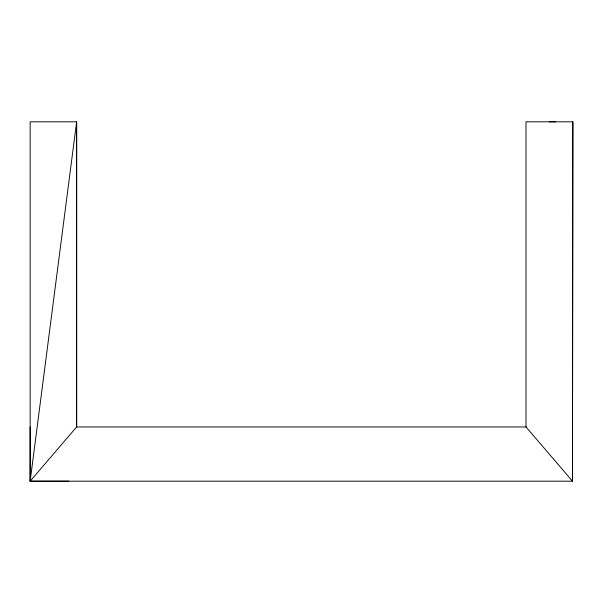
<?xml version="1.0" encoding="UTF-8"?>
<svg xmlns="http://www.w3.org/2000/svg" width="603" height="603" viewBox="0 0 603 603"><rect width="100%" height="100%" fill="white"/><g stroke="black" fill="none" stroke-linecap="round" stroke-linejoin="round"><path stroke-width="0.9" d="M76.641 426.954L76.641 121.814L30.158 121.814L30.15 481.186L68.885 481.186M30.15 426.947L30.15 481.186L572.526 481.186L572.503 121.814L572.548 436.142L572.564 426.954M572.548 399.337L572.85 121.814L526.004 121.814L526.004 426.954L572.488 481.186L572.526 437.906M572.503 481.186L572.82 121.814M76.634 426.954L30.15 481.186L76.634 121.814L76.634 426.954L526.366 426.954M555.612 121.814L549.288 121.814M572.503 121.814L572.496 468.93"/></g></svg>
